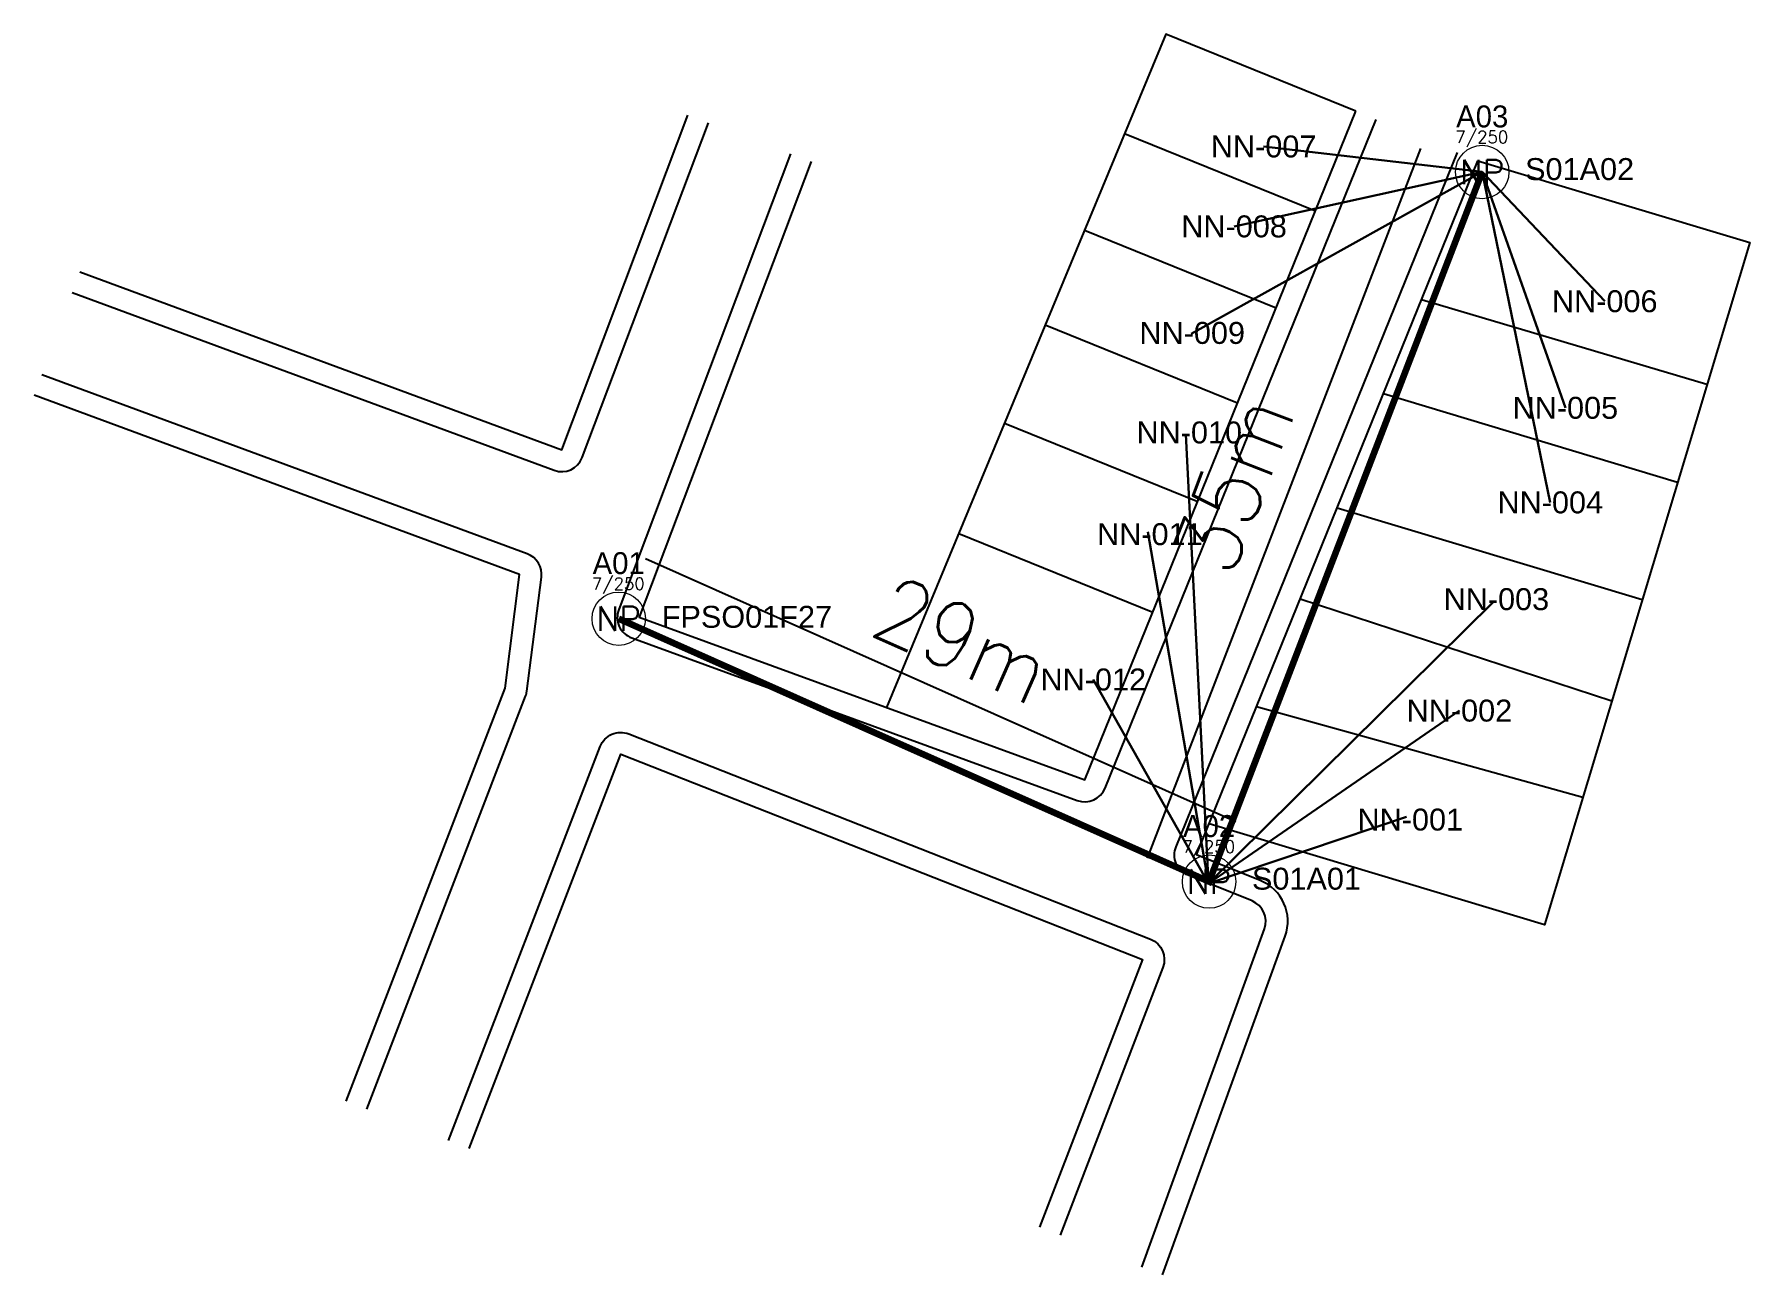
# Model space of a CAD drawing. Header units: inches. Extents: x 784313.3 to 784391.5, y 9223992.9 to 9224049.4.
import ezdxf
from ezdxf.enums import TextEntityAlignment as Align

# ---------------------------------------------------------------- set-up
doc = ezdxf.new("R2010")
doc.units = ezdxf.units.IN
doc.header["$MEASUREMENT"] = 0
for name, color, linetype in [('FAT', 1, 'Continuous'), ('FDT', 3, 'Continuous'), ('HOMEPASS', 7, 'Continuous'), ('LINE', 170, 'Continuous'), ('Placemark', 7, 'Continuous'), ('POLE', 7, 'Continuous')]:
    doc.layers.add(name, color=color, linetype=linetype)
doc.layers.add('Level 11', color=7, linetype='Continuous', lineweight=0)
doc.styles.add('BuildingName', font='ENGINEERING.shx', dxfattribs={"height": 2})
doc.styles.get("Standard").update_dxf_attribs({"font": 'arial.ttf'})
doc.styles.add('Style-ENGINEERING', font='simplex.shx', dxfattribs={"width": 0.7, "height": 1.5e-05})
doc.styles.add('Style-STANDARD', font='STANDARD.shx')
doc.dimstyles.new('Copy of Standard', dxfattribs={"dimtxt": 3, "dimasz": 1e-05, "dimexe": 1e-05, "dimexo": 0.0001, "dimgap": 1, "dimtad": 1, "dimdec": 0, "dimzin": 0, "dimdsep": 46, "dimtxsty": 'Style-STANDARD', "dimcen": 1e-05, "dimse1": 1, "dimse2": 1, "dimclrd": 3, "dimclre": 6, "dimclrt": 3, "dimadec": 0, "dimazin": 0, "dimtfac": 1, "dimtdec": 0, "dimtix": 1, "dimtofl": 0, "dimtmove": 0, "dimatfit": 3, "dimfxl": 1, "dimtolj": 1, "dimtzin": 0, "dimarcsym": 0})

# ---------------------------------------------------------------- blocks, each defined once
blk = doc.blocks.new('NP7250')
at = {"layer": 'Level 11', "color": 5, "linetype": 'Continuous', "lineweight": 0}
blk.add_circle((0, 0), 3.09, dxfattribs=at)
at = {"layer": 'Level 11', "color": 7, "linetype": 'Continuous', "lineweight": 0, "style": 'Style-ENGINEERING'}
for s, height, p in [('7/250', 1.402, (-0.05, 4.05)), ('NP', 2.804, (0, 0))]:
    blk.add_text(s, height=height, dxfattribs=at).set_placement(p, align=Align.MIDDLE_CENTER)
blk = doc.blocks.new('*D158')
at = {"color": 3, "lineweight": -2, "transparency": 16777216}
blk.add_line((784341.132, 9224025.513), (784368.043, 9224013.524), dxfattribs=at)
at = {"color": 3, "transparency": 16777216}
for points in [[(784341.132, 9224025.513), (784341.132, 9224025.513), (784341.132, 9224025.513)], [(784368.043, 9224013.524), (784368.043, 9224013.524), (784368.043, 9224013.524)]]:
    blk.add_solid(points, dxfattribs=at)
at = {"layer": 'Defpoints', "color": 0, "transparency": 16777216}
for p in [(784339.911, 9224022.772), (784368.043, 9224013.524), (784366.822, 9224010.784)]:
    blk.add_point(p, dxfattribs=at)
at = {"color": 3, "transparency": 16777216, "insert": (784355.604, 9224021.802), "char_height": 3, "attachment_point": 5, "rotation": 335.98809, "style": 'Style-STANDARD'}
blk.add_mtext('\\A1;29m', dxfattribs=at)
blk = doc.blocks.new('*D159')
at = {"color": 3, "lineweight": -2, "transparency": 16777216}
blk.add_line((784364.022, 9224011.861), (784376.472, 9224044.216), dxfattribs=at)
at = {"color": 3, "transparency": 16777216}
for points in [[(784376.472, 9224044.216), (784376.472, 9224044.216), (784376.472, 9224044.216)], [(784364.022, 9224011.861), (784364.022, 9224011.861), (784364.022, 9224011.861)]]:
    blk.add_solid(points, dxfattribs=at)
at = {"layer": 'Defpoints', "color": 0, "transparency": 16777216}
for p in [(784376.472, 9224044.216), (784379.272, 9224043.139), (784366.822, 9224010.784)]:
    blk.add_point(p, dxfattribs=at)
at = {"color": 3, "transparency": 16777216, "insert": (784367.914, 9224028.937), "char_height": 3, "attachment_point": 5, "rotation": 68.9538, "style": 'Style-STANDARD'}
blk.add_mtext('\\A1;35m', dxfattribs=at)

msp = doc.modelspace()

# ---------------------------------------------------------------- linework, layer by layer
for points in [[(784373.51, 9224045.905), (784364.844, 9224049.417), (784352.123, 9224018.721)], [(784315.352, 9224038.587), (784337.315, 9224030.476), (784343.067, 9224045.732)], [(784348.682, 9224043.615), (784340.847, 9224022.838), (784361.158, 9224015.422), (784373.51, 9224045.905)], [(784362.971, 9224044.897), (784371.673, 9224041.371)], [(784379.071, 9224043.651), (784391.464, 9224039.925), (784382.11, 9224008.821), (784366.821, 9224013.419)], [(784361.14, 9224040.479), (784369.877, 9224036.938)], [(784389.517, 9224033.452), (784376.5, 9224037.307)], [(784359.352, 9224036.165), (784368.123, 9224032.611)], [(784327.493, 9224000.774), (784334.733, 9224019.599), (784335.396, 9224024.788), (784313.273, 9224032.959)], [(784374.77, 9224033.037), (784388.18, 9224029.004)], [(784357.495, 9224031.684), (784366.302, 9224028.115)], [(784372.659, 9224027.827), (784386.568, 9224023.644)], [(784355.41, 9224026.652), (784364.256, 9224023.067)], [(784385.176, 9224019.015), (784370.971, 9224023.662)], [(784383.854, 9224014.619), (784368.982, 9224018.753)], [(784333.093, 9223998.621), (784340.004, 9224016.588), (784363.782, 9224007.23), (784359.099, 9223995.027)]]:
    msp.add_lwpolyline(points)
for points in [[(784315.005, 9224037.649), (784336.968, 9224029.538, 0.412223), (784338.25, 9224030.123), (784344.003, 9224045.379)], [(784347.746, 9224043.968), (784339.911, 9224023.19, 0.417295), (784340.504, 9224021.898), (784360.815, 9224014.482, 0.404025), (784362.085, 9224015.046), (784374.437, 9224045.529)], [(784363.755, 9223993.203), (784369.349, 9224008.633, 0.40383), (784368.783, 9224009.901), (784365.873, 9224011.075, -0.414682), (784365.32, 9224012.378), (784378.144, 9224044.027)], [(784364.695, 9223992.863), (784370.289, 9224008.292, 0.40383), (784369.157, 9224010.829), (784366.247, 9224012.003), (784379.071, 9224043.651)], [(784328.427, 9224000.415), (784335.667, 9224019.24, 0.06011), (784335.725, 9224019.472), (784336.388, 9224024.661, 0.349247), (784335.742, 9224025.726), (784313.619, 9224033.897)], [(784332.16, 9223998.98), (784339.07, 9224016.947, -0.416497), (784340.37, 9224017.519), (784364.148, 9224008.16, -0.411706), (784364.715, 9224006.872), (784360.033, 9223994.668)]]:
    msp.add_lwpolyline(points, format="xyb")
at = {"layer": 'LINE', "const_width": 0.3}
msp.add_lwpolyline([(784339.911, 9224022.772), (784366.822, 9224010.784), (784379.272, 9224043.139)], dxfattribs=at)
at = {"layer": 'Placemark', "color": 6, "lineweight": 30}
for p, q in [((784379.272, 9224043.139), (784369.306, 9224044.303)), ((784379.272, 9224043.139), (784366.001, 9224035.761)), ((784379.272, 9224043.139), (784367.96, 9224040.659)), ((784379.272, 9224043.139), (784384.856, 9224037.247)), ((784379.272, 9224043.139), (784383.061, 9224032.387)), ((784379.272, 9224043.139), (784382.374, 9224028.075)), ((784366.791, 9224010.705), (784365.763, 9224031.174)), ((784366.791, 9224010.705), (784364.033, 9224026.732)), ((784366.791, 9224010.705), (784379.779, 9224023.542)), ((784366.791, 9224010.705), (784361.544, 9224020.001)), ((784366.791, 9224010.705), (784378.231, 9224018.582)), ((784366.791, 9224010.705), (784375.815, 9224013.738))]:
    msp.add_line(p, q, dxfattribs=at)

# ---------------------------------------------------------------- block references
at = {"layer": 'POLE', "xscale": 0.3937007874015748, "yscale": 0.3937007874015748, "zscale": 0.3937007874015748}
for p in [(784379.272, 9224043.139), (784339.911, 9224022.772), (784366.822, 9224010.784)]:
    msp.add_blockref('NP7250', p, dxfattribs=at)

# ---------------------------------------------------------------- texts
at = {"layer": 'FAT', "char_height": 1, "attachment_point": 7}
for s, insert in [('S01A02', (784381.225, 9224042.757)), ('S01A01', (784368.775, 9224010.403))]:
    msp.add_mtext(s, dxfattribs=dict(at, insert=insert))
at = {"layer": 'FDT', "insert": (784341.872, 9224022.343), "char_height": 1, "attachment_point": 7}
msp.add_mtext('FPSO01F27', dxfattribs=at)
at = {"layer": 'HOMEPASS', "color": 7}
for s, p in [('NN-007', (784369.306, 9224044.303)), ('NN-008', (784367.96, 9224040.659)), ('NN-006', (784384.856, 9224037.247)), ('NN-009', (784366.053, 9224035.801)), ('NN-005', (784383.061, 9224032.387)), ('NN-010', (784365.918, 9224031.264)), ('NN-004', (784382.374, 9224028.075)), ('NN-011', (784364.123, 9224026.626)), ('NN-003', (784379.917, 9224023.663)), ('NN-012', (784361.544, 9224020.001)), ('NN-002', (784378.231, 9224018.582)), ('NN-001', (784375.993, 9224013.614))]:
    msp.add_text(s, height=1, dxfattribs=at).set_placement(p, align=Align.MIDDLE_CENTER)
at = {"layer": 'POLE', "style": 'BuildingName'}
for s, p in [('A03', (784379.272, 9224045.672)), ('A01', (784339.911, 9224025.305)), ('A02', (784366.822, 9224013.317))]:
    msp.add_text(s, height=1, dxfattribs=at).set_placement(p, align=Align.MIDDLE_CENTER)

# ---------------------------------------------------------------- dimensions: what is measured, and where the dimension line sits
for p1, p2, picture, middle in [((784366.822, 9224010.784), (784379.272, 9224043.139), '*D159', (784367.914, 9224028.937)), ((784339.911, 9224022.772), (784366.822, 9224010.784), '*D158', (784355.604, 9224021.802))]:
    dim = msp.add_aligned_dim(p1=p1, p2=p2, distance=3, dimstyle='Copy of Standard', override={"dimpost": 'm'})
    dim.commit()
    dim.dimension.update_dxf_attribs({"geometry": picture, "text_midpoint": middle})

doc.saveas('drawing.dxf')
